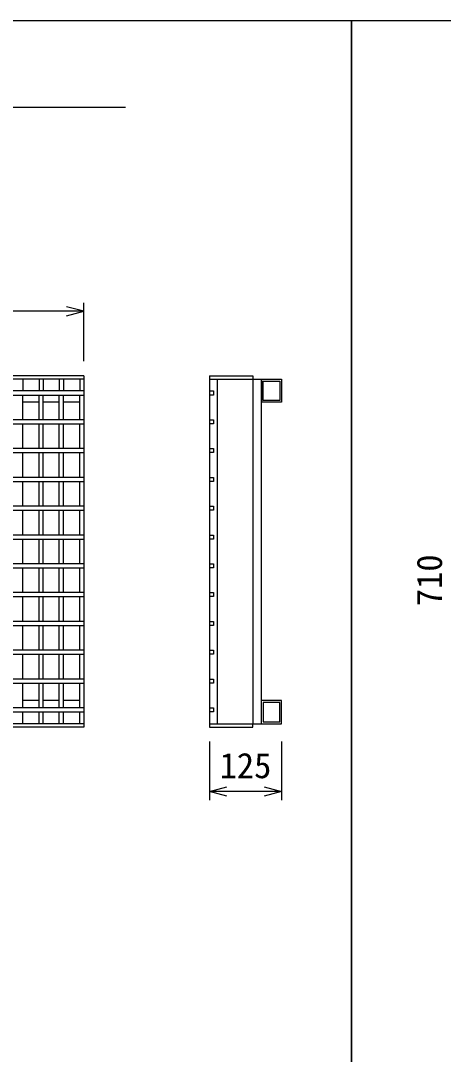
# Model space of a CAD drawing. Units: millimetres, scale not verified. Extents: x -33600 to 33600, y -11880 to 11880.
# Drawn here: x -18925 to -18192, y -6428 to -4634 of the extents above; entities that cross this region are included whole.
import ezdxf
from ezdxf.enums import TextEntityAlignment as Align

# ---------------------------------------------------------------- set-up
doc = ezdxf.new("R2010")
doc.units = ezdxf.units.MM
doc.header["$LTSCALE"] = 40
for name, color, linetype, lineweight in [('0-0_DIM', 7, 'Continuous', 25), ('0-2_HATCH', 6, 'Continuous', 25), ('0-6_TXT', 7, 'Continuous', 25)]:
    doc.layers.add(name, color=color, linetype=linetype, lineweight=lineweight)
doc.styles.add('ＭＳ ゴシック', font='')
doc.styles.get('ＭＳ ゴシック').set_extended_font_data('MS Gothic')

msp = doc.modelspace()

# ---------------------------------------------------------------- linework, layer by layer
at = {"layer": '0-0_DIM'}
for p, q in [((-18815.84, -5225.23), (-18815.84, -5123.65)), ((-18815.84, -5138.65), (-19810.84, -5138.65)), ((-18597.5, -5885.68), (-18597.5, -5987.27)), ((-18472.5, -5885.68), (-18472.5, -5987.27)), ((-18472.5, -5972.27), (-18597.5, -5972.27))]:
    msp.add_line(p, q, dxfattribs=at)
for points in [[(-18845.84, -5146.68), (-18815.84, -5138.65), (-18845.84, -5130.61)], [(-18567.5, -5980.3), (-18597.5, -5972.27), (-18567.5, -5964.23)], [(-18502.5, -5964.23), (-18472.5, -5972.27), (-18502.5, -5980.3)]]:
    msp.add_lwpolyline(points, dxfattribs=at)
at = {"layer": '0-2_HATCH'}
for p, q in [((-18815.84, -5250.46), (-19810.84, -5250.46)), ((-18815.84, -5256.46), (-19810.84, -5256.46)), ((-18921.7, -5256.46), (-18921.7, -5276.96)), ((-18893.41, -5256.46), (-18893.41, -5276.96)), ((-18886.41, -5256.46), (-18886.41, -5276.96)), ((-18858.13, -5256.46), (-18858.13, -5276.96)), ((-18851.13, -5256.46), (-18851.13, -5276.96)), ((-18822.84, -5256.46), (-18822.84, -5276.96)), ((-18815.84, -5250.46), (-18815.84, -5860.46)), ((-18597.5, -5250.46), (-18597.5, -5860.46)), ((-18597.5, -5256.46), (-18472.5, -5256.46)), ((-18583.5, -5854.46), (-18583.5, -5256.46)), ((-18521.5, -5854.46), (-18521.5, -5256.46)), ((-18507.5, -5854.46), (-18507.5, -5256.46)), ((-18507.5, -5256.46), (-18507.5, -5296.46)), ((-18815.84, -5276.96), (-19810.84, -5276.96)), ((-19810.84, -5283.96), (-18815.84, -5283.96)), ((-18921.7, -5326.96), (-18921.7, -5283.96)), ((-18893.41, -5326.96), (-18893.41, -5283.96)), ((-18886.41, -5326.96), (-18886.41, -5283.96)), ((-18858.13, -5326.96), (-18858.13, -5283.96)), ((-18851.13, -5326.96), (-18851.13, -5283.96)), ((-18822.84, -5326.96), (-18822.84, -5283.96)), ((-18893.41, -5296.46), (-18921.7, -5296.46)), ((-18858.13, -5296.46), (-18886.41, -5296.46)), ((-18822.84, -5296.46), (-18851.13, -5296.46)), ((-18815.84, -5326.96), (-19810.84, -5326.96)), ((-19810.84, -5333.96), (-18815.84, -5333.96)), ((-18921.7, -5376.96), (-18921.7, -5333.96)), ((-18893.41, -5376.96), (-18893.41, -5333.96)), ((-18886.41, -5376.96), (-18886.41, -5333.96)), ((-18858.13, -5376.96), (-18858.13, -5333.96)), ((-18851.13, -5376.96), (-18851.13, -5333.96)), ((-18822.84, -5376.96), (-18822.84, -5333.96)), ((-18815.84, -5376.96), (-19810.84, -5376.96)), ((-19810.84, -5383.96), (-18815.84, -5383.96)), ((-18921.7, -5426.96), (-18921.7, -5383.96)), ((-18893.41, -5426.96), (-18893.41, -5383.96)), ((-18886.41, -5426.96), (-18886.41, -5383.96)), ((-18858.13, -5426.96), (-18858.13, -5383.96)), ((-18851.13, -5426.96), (-18851.13, -5383.96)), ((-18822.84, -5426.96), (-18822.84, -5383.96)), ((-18815.84, -5426.96), (-19810.84, -5426.96)), ((-19810.84, -5433.96), (-18815.84, -5433.96)), ((-18921.7, -5476.96), (-18921.7, -5433.96)), ((-18893.41, -5476.96), (-18893.41, -5433.96)), ((-18886.41, -5476.96), (-18886.41, -5433.96)), ((-18858.13, -5476.96), (-18858.13, -5433.96)), ((-18851.13, -5476.96), (-18851.13, -5433.96)), ((-18822.84, -5476.96), (-18822.84, -5433.96)), ((-18815.84, -5476.96), (-19810.84, -5476.96)), ((-19810.84, -5483.96), (-18815.84, -5483.96)), ((-18921.7, -5526.96), (-18921.7, -5483.96)), ((-18893.41, -5526.96), (-18893.41, -5483.96)), ((-18886.41, -5526.96), (-18886.41, -5483.96)), ((-18858.13, -5526.96), (-18858.13, -5483.96)), ((-18851.13, -5526.96), (-18851.13, -5483.96)), ((-18822.84, -5526.96), (-18822.84, -5483.96)), ((-18815.84, -5526.96), (-19810.84, -5526.96)), ((-19810.84, -5533.96), (-18815.84, -5533.96)), ((-18921.7, -5576.96), (-18921.7, -5533.96)), ((-18893.41, -5576.96), (-18893.41, -5533.96)), ((-18886.41, -5576.96), (-18886.41, -5533.96)), ((-18858.13, -5576.96), (-18858.13, -5533.96)), ((-18851.13, -5576.96), (-18851.13, -5533.96)), ((-18822.84, -5576.96), (-18822.84, -5533.96)), ((-18815.84, -5576.96), (-19810.84, -5576.96)), ((-19810.84, -5583.96), (-18815.84, -5583.96)), ((-18921.7, -5626.96), (-18921.7, -5583.96)), ((-18893.41, -5626.96), (-18893.41, -5583.96)), ((-18886.41, -5626.96), (-18886.41, -5583.96)), ((-18858.13, -5626.96), (-18858.13, -5583.96)), ((-18851.13, -5626.96), (-18851.13, -5583.96)), ((-18822.84, -5626.96), (-18822.84, -5583.96)), ((-18815.84, -5626.96), (-19810.84, -5626.96)), ((-19810.84, -5633.96), (-18815.84, -5633.96)), ((-18921.7, -5676.96), (-18921.7, -5633.96)), ((-18893.41, -5676.96), (-18893.41, -5633.96)), ((-18886.41, -5676.96), (-18886.41, -5633.96)), ((-18858.13, -5676.96), (-18858.13, -5633.96)), ((-18851.13, -5676.96), (-18851.13, -5633.96)), ((-18822.84, -5676.96), (-18822.84, -5633.96)), ((-18815.84, -5676.96), (-19810.84, -5676.96)), ((-19810.84, -5683.96), (-18815.84, -5683.96)), ((-18921.7, -5726.96), (-18921.7, -5683.96)), ((-18893.41, -5726.96), (-18893.41, -5683.96)), ((-18886.41, -5726.96), (-18886.41, -5683.96)), ((-18858.13, -5726.96), (-18858.13, -5683.96)), ((-18851.13, -5726.96), (-18851.13, -5683.96)), ((-18822.84, -5726.96), (-18822.84, -5683.96)), ((-18815.84, -5726.96), (-19810.84, -5726.96)), ((-19810.84, -5733.96), (-18815.84, -5733.96)), ((-18921.7, -5776.96), (-18921.7, -5733.96)), ((-18893.41, -5776.96), (-18893.41, -5733.96)), ((-18886.41, -5776.96), (-18886.41, -5733.96)), ((-18858.13, -5776.96), (-18858.13, -5733.96)), ((-18851.13, -5776.96), (-18851.13, -5733.96)), ((-18822.84, -5776.96), (-18822.84, -5733.96)), ((-18815.84, -5776.96), (-19810.84, -5776.96)), ((-19810.84, -5783.96), (-18815.84, -5783.96)), ((-18921.7, -5826.96), (-18921.7, -5783.96)), ((-18893.41, -5826.96), (-18893.41, -5783.96)), ((-18886.41, -5826.96), (-18886.41, -5783.96)), ((-18858.13, -5826.96), (-18858.13, -5783.96)), ((-18851.13, -5826.96), (-18851.13, -5783.96)), ((-18822.84, -5826.96), (-18822.84, -5783.96)), ((-18815.84, -5826.96), (-19810.84, -5826.96)), ((-18893.41, -5814.46), (-18921.7, -5814.46)), ((-18858.13, -5814.46), (-18886.41, -5814.46)), ((-18822.84, -5814.46), (-18851.13, -5814.46)), ((-18507.5, -5854.46), (-18507.5, -5814.46)), ((-19810.84, -5833.96), (-18815.84, -5833.96)), ((-18921.7, -5854.46), (-18921.7, -5833.96)), ((-18893.41, -5854.46), (-18893.41, -5833.96)), ((-18886.41, -5854.46), (-18886.41, -5833.96)), ((-18858.13, -5854.46), (-18858.13, -5833.96)), ((-18851.13, -5854.46), (-18851.13, -5833.96)), ((-18822.84, -5854.46), (-18822.84, -5833.96)), ((-18815.84, -5854.46), (-19810.84, -5854.46)), ((-18815.84, -5860.46), (-19810.84, -5860.46)), ((-18597.5, -5854.46), (-18472.5, -5854.46))]:
    msp.add_line(p, q, dxfattribs=at)
for points in [[(-18597.5, -5250.46), (-18522.5, -5250.46), (-18522.5, -5256.46)], [(-18472.5, -5256.46), (-18472.5, -5296.46), (-18507.5, -5296.46)], [(-18597.5, -5276.96), (-18590.5, -5276.96), (-18590.5, -5283.96), (-18597.5, -5283.96)], [(-18597.5, -5326.96), (-18590.5, -5326.96), (-18590.5, -5333.96), (-18597.5, -5333.96)], [(-18597.5, -5376.96), (-18590.5, -5376.96), (-18590.5, -5383.96), (-18597.5, -5383.96)], [(-18597.5, -5426.96), (-18590.5, -5426.96), (-18590.5, -5433.96), (-18597.5, -5433.96)], [(-18597.5, -5476.96), (-18590.5, -5476.96), (-18590.5, -5483.96), (-18597.5, -5483.96)], [(-18597.5, -5526.96), (-18590.5, -5526.96), (-18590.5, -5533.96), (-18597.5, -5533.96)], [(-18597.5, -5576.96), (-18590.5, -5576.96), (-18590.5, -5583.96), (-18597.5, -5583.96)], [(-18597.5, -5626.96), (-18590.5, -5626.96), (-18590.5, -5633.96), (-18597.5, -5633.96)], [(-18597.5, -5676.96), (-18590.5, -5676.96), (-18590.5, -5683.96), (-18597.5, -5683.96)], [(-18597.5, -5726.96), (-18590.5, -5726.96), (-18590.5, -5733.96), (-18597.5, -5733.96)], [(-18597.5, -5776.96), (-18590.5, -5776.96), (-18590.5, -5783.96), (-18597.5, -5783.96)], [(-18597.5, -5826.96), (-18590.5, -5826.96), (-18590.5, -5833.96), (-18597.5, -5833.96)], [(-18472.5, -5854.46), (-18472.5, -5814.46), (-18507.5, -5814.46)], [(-18597.5, -5860.46), (-18522.5, -5860.46), (-18522.5, -5854.46)]]:
    msp.add_lwpolyline(points, dxfattribs=at)
for points in [[(-18504.3, -5259.66), (-18475.7, -5259.66), (-18475.7, -5293.26), (-18504.3, -5293.26)], [(-18504.3, -5851.26), (-18475.7, -5851.26), (-18475.7, -5817.66), (-18504.3, -5817.66)]]:
    msp.add_lwpolyline(points, close=True, dxfattribs=at)
at = {"layer": '0-6_TXT'}
msp.add_line((-19758.8, -4784.13), (-18743.21, -4784.13), dxfattribs=at)
for points in [[(-20151.01, -8234.13), (-18351.01, -8234.13), (-18351.01, -4634.13), (-20151.01, -4634.13)], [(-18351.01, -8234.13), (-16551.01, -8234.13), (-16551.01, -4634.13), (-18351.01, -4634.13)]]:
    msp.add_lwpolyline(points, close=True, dxfattribs=at)

# ---------------------------------------------------------------- texts
at = {"layer": '0-0_DIM', "style": 'ＭＳ ゴシック'}
msp.add_text('710', height=43.99, rotation=90, dxfattribs=at).set_placement((-18180.84, -5650.46), align=Align.BOTTOM_LEFT)
msp.add_text('125', height=43.99, dxfattribs=at).set_placement((-18580, -5962.27), align=Align.BOTTOM_LEFT)

doc.saveas('drawing.dxf')
